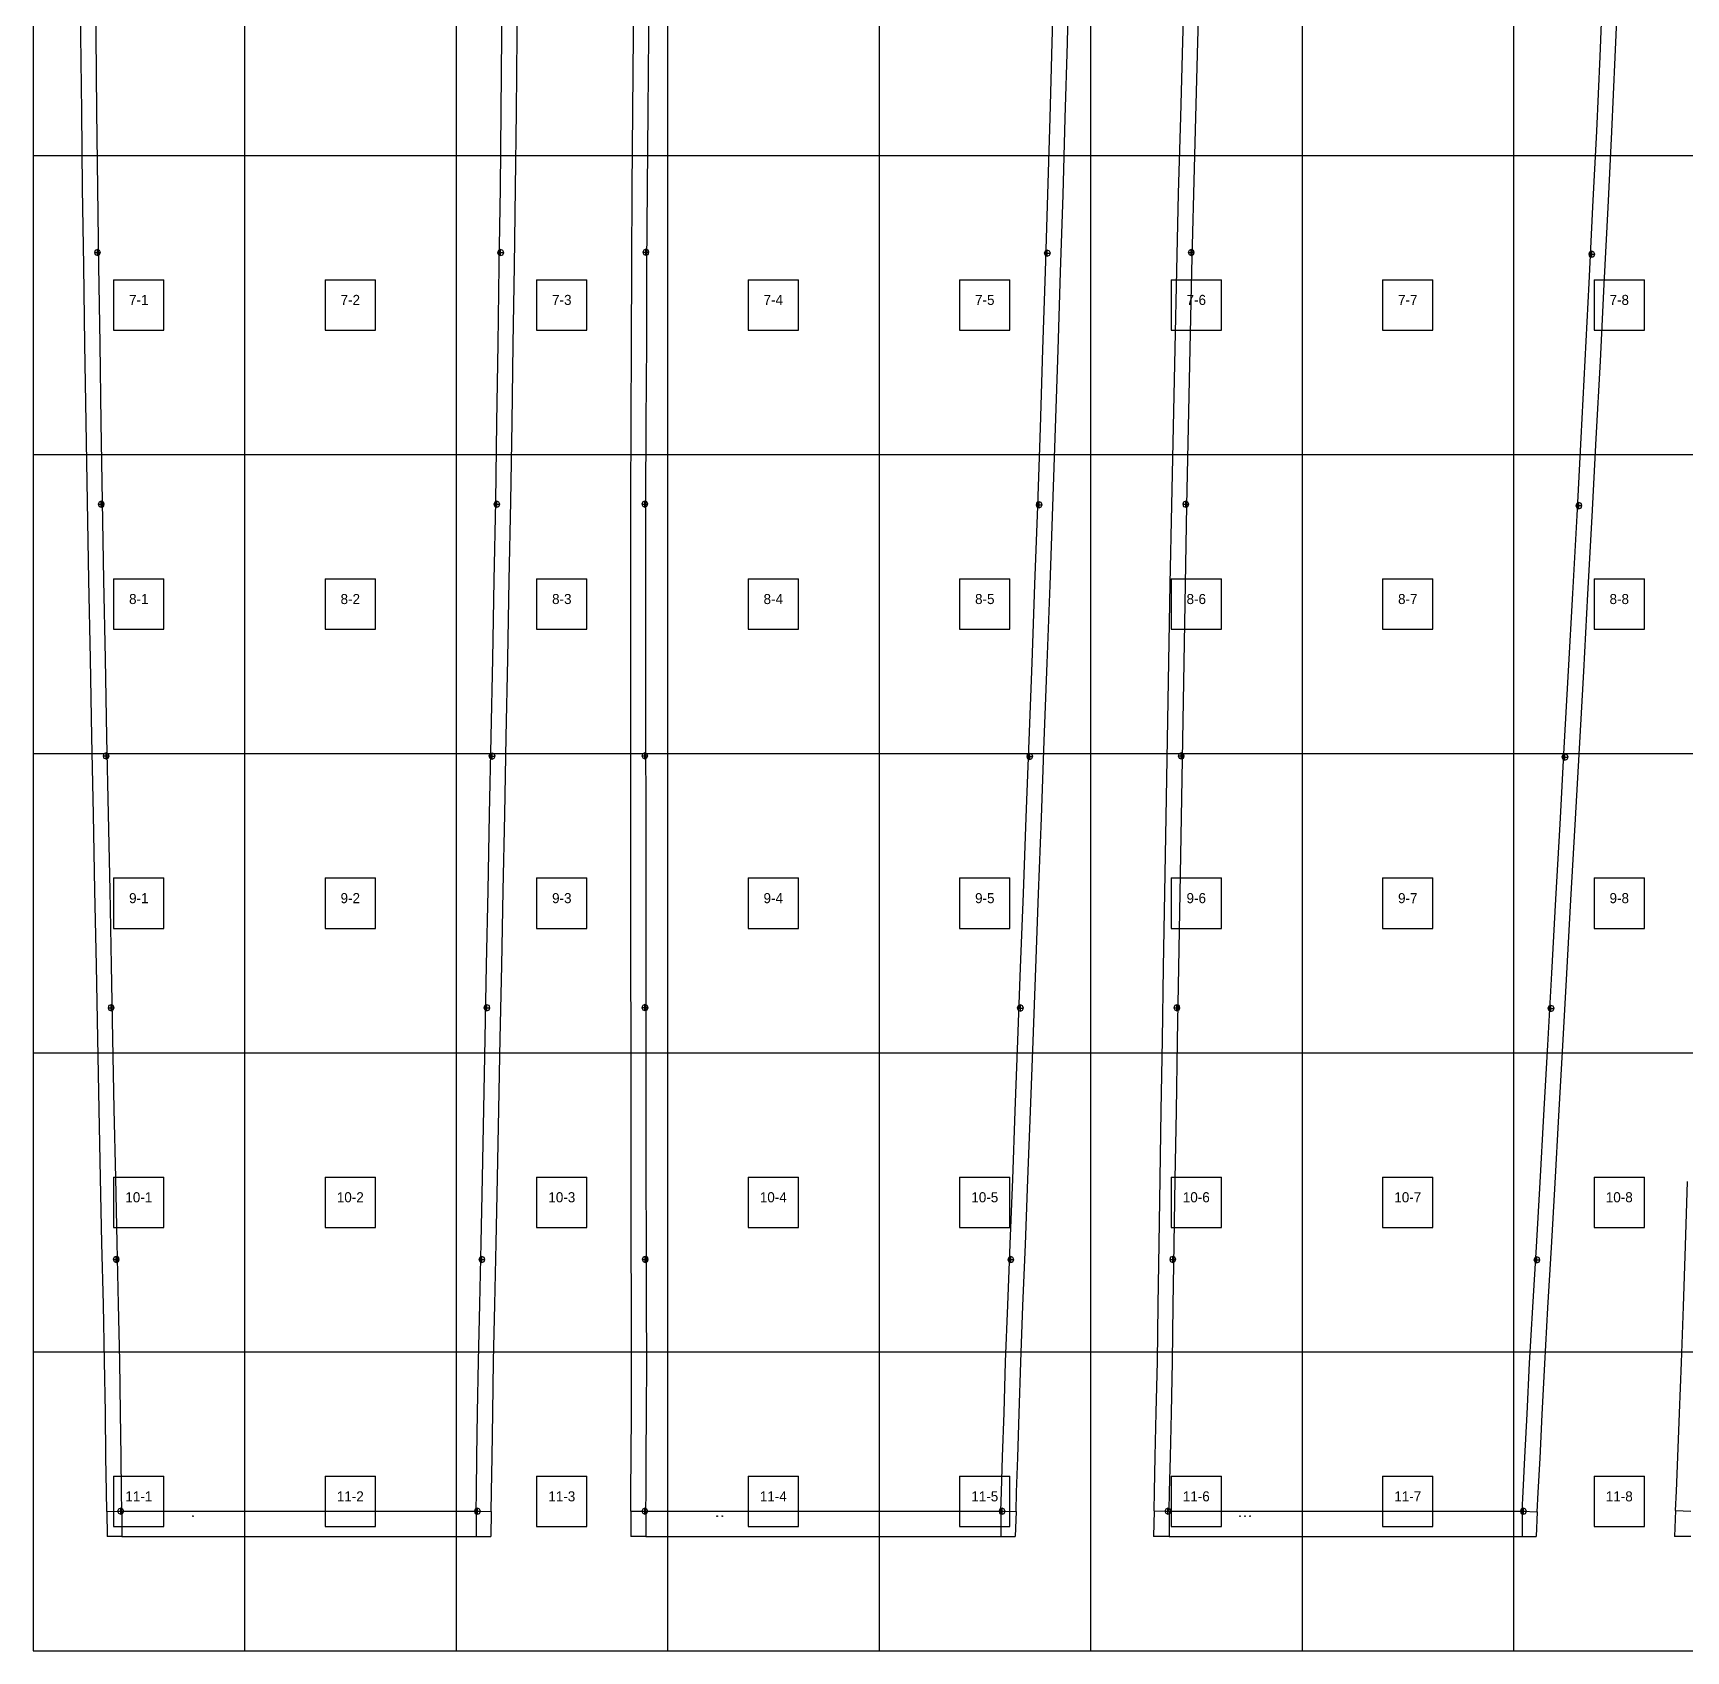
# Model space of a CAD drawing. Header units: metres. Extents: x 0 to 3990, y -3267 to 0.
# Drawn here: x 0 to 1641, y -3267 to -1661 of the extents above; entities that cross this region are included whole.
import ezdxf
from ezdxf.enums import TextEntityAlignment as Align

# ---------------------------------------------------------------- set-up
doc = ezdxf.new("R2010")
doc.units = ezdxf.units.M
for name, color, linetype in [('default', 7, 'Continuous'), ('mcircles', 7, 'Continuous'), ('TEXTLAYER', 7, 'Continuous')]:
    doc.layers.add(name, color=color, linetype=linetype)

msp = doc.modelspace()

# ---------------------------------------------------------------- linework, layer by layer
at = {"color": 9}
for p, q in [((0, -1485), (0, -1782)), ((210, -1485), (210, -1782)), ((210, -1485), (210, -1782)), ((420, -1485), (420, -1782)), ((420, -1485), (420, -1782)), ((630, -1485), (630, -1782)), ((630, -1485), (630, -1782)), ((840, -1485), (840, -1782)), ((840, -1485), (840, -1782)), ((1050, -1485), (1050, -1782)), ((1050, -1485), (1050, -1782)), ((1260, -1485), (1260, -1782)), ((1260, -1485), (1260, -1782)), ((1470, -1485), (1470, -1782)), ((1470, -1485), (1470, -1782)), ((0, -1782), (210, -1782)), ((0, -1782), (210, -1782)), ((0, -1782), (0, -2079)), ((210, -1782), (420, -1782)), ((210, -1782), (210, -2079)), ((210, -1782), (420, -1782)), ((210, -1782), (210, -2079)), ((420, -1782), (630, -1782)), ((420, -1782), (420, -2079)), ((420, -1782), (630, -1782)), ((420, -1782), (420, -2079)), ((630, -1782), (840, -1782)), ((630, -1782), (630, -2079)), ((630, -1782), (840, -1782)), ((630, -1782), (630, -2079)), ((840, -1782), (1050, -1782)), ((840, -1782), (840, -2079)), ((840, -1782), (1050, -1782)), ((840, -1782), (840, -2079)), ((1050, -1782), (1260, -1782)), ((1050, -1782), (1050, -2079)), ((1050, -1782), (1260, -1782)), ((1050, -1782), (1050, -2079)), ((1260, -1782), (1470, -1782)), ((1260, -1782), (1260, -2079)), ((1260, -1782), (1470, -1782)), ((1260, -1782), (1260, -2079)), ((1470, -1782), (1680, -1782)), ((1470, -1782), (1470, -2079)), ((1470, -1782), (1680, -1782)), ((1470, -1782), (1470, -2079)), ((80, -1905.5), (130, -1905.5)), ((80, -1905.5), (80, -1955.5)), ((130, -1955.5), (130, -1905.5)), ((290, -1905.5), (340, -1905.5)), ((290, -1905.5), (290, -1955.5)), ((340, -1955.5), (340, -1905.5)), ((500, -1905.5), (550, -1905.5)), ((500, -1905.5), (500, -1955.5)), ((550, -1955.5), (550, -1905.5)), ((710, -1905.5), (760, -1905.5)), ((710, -1905.5), (710, -1955.5)), ((760, -1955.5), (760, -1905.5)), ((920, -1905.5), (970, -1905.5)), ((920, -1905.5), (920, -1955.5)), ((970, -1955.5), (970, -1905.5)), ((1130, -1905.5), (1180, -1905.5)), ((1130, -1905.5), (1130, -1955.5)), ((1180, -1955.5), (1180, -1905.5)), ((1340, -1905.5), (1390, -1905.5)), ((1340, -1905.5), (1340, -1955.5)), ((1390, -1955.5), (1390, -1905.5)), ((1550, -1905.5), (1600, -1905.5)), ((1550, -1905.5), (1550, -1955.5)), ((1600, -1955.5), (1600, -1905.5)), ((80, -1955.5), (130, -1955.5)), ((290, -1955.5), (340, -1955.5)), ((500, -1955.5), (550, -1955.5)), ((710, -1955.5), (760, -1955.5)), ((920, -1955.5), (970, -1955.5)), ((1130, -1955.5), (1180, -1955.5)), ((1340, -1955.5), (1390, -1955.5)), ((1550, -1955.5), (1600, -1955.5)), ((0, -2079), (210, -2079)), ((0, -2079), (210, -2079)), ((0, -2079), (0, -2376)), ((210, -2079), (420, -2079)), ((210, -2079), (210, -2376)), ((210, -2079), (420, -2079)), ((210, -2079), (210, -2376)), ((420, -2079), (630, -2079)), ((420, -2079), (420, -2376)), ((420, -2079), (630, -2079)), ((420, -2079), (420, -2376)), ((630, -2079), (840, -2079)), ((630, -2079), (630, -2376)), ((630, -2079), (840, -2079)), ((630, -2079), (630, -2376)), ((840, -2079), (1050, -2079)), ((840, -2079), (840, -2376)), ((840, -2079), (1050, -2079)), ((840, -2079), (840, -2376)), ((1050, -2079), (1260, -2079)), ((1050, -2079), (1050, -2376)), ((1050, -2079), (1260, -2079)), ((1050, -2079), (1050, -2376)), ((1260, -2079), (1470, -2079)), ((1260, -2079), (1260, -2376)), ((1260, -2079), (1470, -2079)), ((1260, -2079), (1260, -2376)), ((1470, -2079), (1680, -2079)), ((1470, -2079), (1470, -2376)), ((1470, -2079), (1680, -2079)), ((1470, -2079), (1470, -2376)), ((80, -2202.5), (130, -2202.5)), ((80, -2202.5), (80, -2252.5)), ((130, -2252.5), (130, -2202.5)), ((290, -2202.5), (340, -2202.5)), ((290, -2202.5), (290, -2252.5)), ((340, -2252.5), (340, -2202.5)), ((500, -2202.5), (550, -2202.5)), ((500, -2202.5), (500, -2252.5)), ((550, -2252.5), (550, -2202.5)), ((710, -2202.5), (760, -2202.5)), ((710, -2202.5), (710, -2252.5)), ((760, -2252.5), (760, -2202.5)), ((920, -2202.5), (970, -2202.5)), ((920, -2202.5), (920, -2252.5)), ((970, -2252.5), (970, -2202.5)), ((1130, -2202.5), (1180, -2202.5)), ((1130, -2202.5), (1130, -2252.5)), ((1180, -2252.5), (1180, -2202.5)), ((1340, -2202.5), (1390, -2202.5)), ((1340, -2202.5), (1340, -2252.5)), ((1390, -2252.5), (1390, -2202.5)), ((1550, -2202.5), (1600, -2202.5)), ((1550, -2202.5), (1550, -2252.5)), ((1600, -2252.5), (1600, -2202.5)), ((80, -2252.5), (130, -2252.5)), ((290, -2252.5), (340, -2252.5)), ((500, -2252.5), (550, -2252.5)), ((710, -2252.5), (760, -2252.5)), ((920, -2252.5), (970, -2252.5)), ((1130, -2252.5), (1180, -2252.5)), ((1340, -2252.5), (1390, -2252.5)), ((1550, -2252.5), (1600, -2252.5)), ((0, -2376), (210, -2376)), ((0, -2376), (210, -2376)), ((0, -2376), (0, -2673)), ((210, -2376), (420, -2376)), ((210, -2376), (210, -2673)), ((210, -2376), (420, -2376)), ((210, -2376), (210, -2673)), ((420, -2376), (630, -2376)), ((420, -2376), (420, -2673)), ((420, -2376), (630, -2376)), ((420, -2376), (420, -2673)), ((630, -2376), (840, -2376)), ((630, -2376), (630, -2673)), ((630, -2376), (840, -2376)), ((630, -2376), (630, -2673)), ((840, -2376), (1050, -2376)), ((840, -2376), (840, -2673)), ((840, -2376), (1050, -2376)), ((840, -2376), (840, -2673)), ((1050, -2376), (1260, -2376)), ((1050, -2376), (1050, -2673)), ((1050, -2376), (1260, -2376)), ((1050, -2376), (1050, -2673)), ((1260, -2376), (1470, -2376)), ((1260, -2376), (1260, -2673)), ((1260, -2376), (1470, -2376)), ((1260, -2376), (1260, -2673)), ((1470, -2376), (1680, -2376)), ((1470, -2376), (1470, -2673)), ((1470, -2376), (1680, -2376)), ((1470, -2376), (1470, -2673)), ((80, -2499.5), (130, -2499.5)), ((80, -2499.5), (80, -2549.5)), ((130, -2549.5), (130, -2499.5)), ((290, -2499.5), (340, -2499.5)), ((290, -2499.5), (290, -2549.5)), ((340, -2549.5), (340, -2499.5)), ((500, -2499.5), (550, -2499.5)), ((500, -2499.5), (500, -2549.5)), ((550, -2549.5), (550, -2499.5)), ((710, -2499.5), (760, -2499.5)), ((710, -2499.5), (710, -2549.5)), ((760, -2549.5), (760, -2499.5)), ((920, -2499.5), (970, -2499.5)), ((920, -2499.5), (920, -2549.5)), ((970, -2549.5), (970, -2499.5)), ((1130, -2499.5), (1180, -2499.5)), ((1130, -2499.5), (1130, -2549.5)), ((1180, -2549.5), (1180, -2499.5)), ((1340, -2499.5), (1390, -2499.5)), ((1340, -2499.5), (1340, -2549.5)), ((1390, -2549.5), (1390, -2499.5)), ((1550, -2499.5), (1600, -2499.5)), ((1550, -2499.5), (1550, -2549.5)), ((1600, -2549.5), (1600, -2499.5)), ((80, -2549.5), (130, -2549.5)), ((290, -2549.5), (340, -2549.5)), ((500, -2549.5), (550, -2549.5)), ((710, -2549.5), (760, -2549.5)), ((920, -2549.5), (970, -2549.5)), ((1130, -2549.5), (1180, -2549.5)), ((1340, -2549.5), (1390, -2549.5)), ((1550, -2549.5), (1600, -2549.5)), ((0, -2673), (210, -2673)), ((0, -2673), (210, -2673)), ((0, -2673), (0, -2970)), ((210, -2673), (420, -2673)), ((210, -2673), (210, -2970)), ((210, -2673), (420, -2673)), ((210, -2673), (210, -2970)), ((420, -2673), (630, -2673)), ((420, -2673), (420, -2970)), ((420, -2673), (630, -2673)), ((420, -2673), (420, -2970)), ((630, -2673), (840, -2673)), ((630, -2673), (630, -2970)), ((630, -2673), (840, -2673)), ((630, -2673), (630, -2970)), ((840, -2673), (1050, -2673)), ((840, -2673), (840, -2970)), ((840, -2673), (1050, -2673)), ((840, -2673), (840, -2970)), ((1050, -2673), (1260, -2673)), ((1050, -2673), (1050, -2970)), ((1050, -2673), (1260, -2673)), ((1050, -2673), (1050, -2970)), ((1260, -2673), (1470, -2673)), ((1260, -2673), (1260, -2970)), ((1260, -2673), (1470, -2673)), ((1260, -2673), (1260, -2970)), ((1470, -2673), (1680, -2673)), ((1470, -2673), (1470, -2970)), ((1470, -2673), (1680, -2673)), ((1470, -2673), (1470, -2970)), ((80, -2796.5), (130, -2796.5)), ((80, -2796.5), (80, -2846.5)), ((130, -2846.5), (130, -2796.5)), ((290, -2796.5), (340, -2796.5)), ((290, -2796.5), (290, -2846.5)), ((340, -2846.5), (340, -2796.5)), ((500, -2796.5), (550, -2796.5)), ((500, -2796.5), (500, -2846.5)), ((550, -2846.5), (550, -2796.5)), ((710, -2796.5), (760, -2796.5)), ((710, -2796.5), (710, -2846.5)), ((760, -2846.5), (760, -2796.5)), ((920, -2796.5), (970, -2796.5)), ((920, -2796.5), (920, -2846.5)), ((970, -2846.5), (970, -2796.5)), ((1130, -2796.5), (1180, -2796.5)), ((1130, -2796.5), (1130, -2846.5)), ((1180, -2846.5), (1180, -2796.5)), ((1340, -2796.5), (1390, -2796.5)), ((1340, -2796.5), (1340, -2846.5)), ((1390, -2846.5), (1390, -2796.5)), ((1550, -2796.5), (1600, -2796.5)), ((1550, -2796.5), (1550, -2846.5)), ((1600, -2846.5), (1600, -2796.5)), ((80, -2846.5), (130, -2846.5)), ((290, -2846.5), (340, -2846.5)), ((500, -2846.5), (550, -2846.5)), ((710, -2846.5), (760, -2846.5)), ((920, -2846.5), (970, -2846.5)), ((1130, -2846.5), (1180, -2846.5)), ((1340, -2846.5), (1390, -2846.5)), ((1550, -2846.5), (1600, -2846.5)), ((0, -2970), (210, -2970)), ((0, -2970), (210, -2970)), ((0, -2970), (0, -3267)), ((210, -2970), (420, -2970)), ((210, -2970), (210, -3267)), ((210, -2970), (420, -2970)), ((210, -2970), (210, -3267)), ((420, -2970), (630, -2970)), ((420, -2970), (420, -3267)), ((420, -2970), (630, -2970)), ((420, -2970), (420, -3267)), ((630, -2970), (840, -2970)), ((630, -2970), (630, -3267)), ((630, -2970), (840, -2970)), ((630, -2970), (630, -3267)), ((840, -2970), (1050, -2970)), ((840, -2970), (840, -3267)), ((840, -2970), (1050, -2970)), ((840, -2970), (840, -3267)), ((1050, -2970), (1260, -2970)), ((1050, -2970), (1050, -3267)), ((1050, -2970), (1260, -2970)), ((1050, -2970), (1050, -3267)), ((1260, -2970), (1470, -2970)), ((1260, -2970), (1260, -3267)), ((1260, -2970), (1470, -2970)), ((1260, -2970), (1260, -3267)), ((1470, -2970), (1680, -2970)), ((1470, -2970), (1470, -3267)), ((1470, -2970), (1680, -2970)), ((1470, -2970), (1470, -3267)), ((80, -3093.5), (130, -3093.5)), ((80, -3093.5), (80, -3143.5)), ((130, -3143.5), (130, -3093.5)), ((290, -3093.5), (340, -3093.5)), ((290, -3093.5), (290, -3143.5)), ((340, -3143.5), (340, -3093.5)), ((500, -3093.5), (550, -3093.5)), ((500, -3093.5), (500, -3143.5)), ((550, -3143.5), (550, -3093.5)), ((710, -3093.5), (760, -3093.5)), ((710, -3093.5), (710, -3143.5)), ((760, -3143.5), (760, -3093.5)), ((920, -3093.5), (970, -3093.5)), ((920, -3093.5), (920, -3143.5)), ((970, -3143.5), (970, -3093.5)), ((1130, -3093.5), (1180, -3093.5)), ((1130, -3093.5), (1130, -3143.5)), ((1180, -3143.5), (1180, -3093.5)), ((1340, -3093.5), (1390, -3093.5)), ((1340, -3093.5), (1340, -3143.5)), ((1390, -3143.5), (1390, -3093.5)), ((1550, -3093.5), (1600, -3093.5)), ((1550, -3093.5), (1550, -3143.5)), ((1600, -3143.5), (1600, -3093.5)), ((80, -3143.5), (130, -3143.5)), ((290, -3143.5), (340, -3143.5)), ((500, -3143.5), (550, -3143.5)), ((710, -3143.5), (760, -3143.5)), ((920, -3143.5), (970, -3143.5)), ((1130, -3143.5), (1180, -3143.5)), ((1340, -3143.5), (1390, -3143.5)), ((1550, -3143.5), (1600, -3143.5)), ((0, -3267), (210, -3267)), ((210, -3267), (420, -3267)), ((420, -3267), (630, -3267)), ((630, -3267), (840, -3267)), ((840, -3267), (1050, -3267)), ((1050, -3267), (1260, -3267)), ((1260, -3267), (1470, -3267)), ((1470, -3267), (1680, -3267))]:
    msp.add_line(p, q, dxfattribs=at)
at = {"layer": 'default', "color": 7, "linetype": 'Continuous'}
for p, q in [((47.6, -1663.1), (47.1, -1589)), ((62.6, -1663), (62.1, -1588.9)), ((465.6, -1663), (466.1, -1588.9)), ((480.6, -1663.1), (481.1, -1589)), ((596.3, -1662.6), (597.3, -1588.5)), ((611.3, -1662.7), (612.3, -1588.6)), ((1012, -1669.9), (1013.8, -1596.2)), ((1027, -1670.3), (1028.8, -1596.5)), ((1141.6, -1668.8), (1143.8, -1595.1)), ((1156.5, -1669.3), (1158.8, -1595.5)), ((1556, -1683.7), (1559.1, -1610.6)), ((1571, -1684.3), (1574.1, -1611.2)), ((48.3, -1738.3), (47.6, -1663.1)), ((63.3, -1738.2), (62.6, -1663)), ((464.9, -1738.2), (465.6, -1663)), ((479.9, -1738.3), (480.6, -1663.1)), ((595.6, -1737.8), (596.3, -1662.6)), ((610.6, -1738), (611.3, -1662.7)), ((1010, -1744.8), (1012, -1669.9)), ((1024.9, -1745.2), (1027, -1670.3)), ((1139.5, -1743.8), (1141.6, -1668.8)), ((1154.5, -1744.2), (1156.5, -1669.3)), ((1552.6, -1757.9), (1556, -1683.7)), ((1567.5, -1758.5), (1571, -1684.3)), ((49.2, -1814.6), (48.3, -1738.3)), ((64.2, -1814.5), (63.3, -1738.2)), ((464, -1814.5), (464.9, -1738.2)), ((479, -1814.6), (479.9, -1738.3)), ((595, -1814.1), (595.6, -1737.8)), ((610, -1814.2), (610.6, -1738)), ((1007.7, -1820.7), (1010, -1744.8)), ((1022.7, -1821.1), (1024.9, -1745.2)), ((1137.5, -1819.7), (1139.5, -1743.8)), ((1152.5, -1820.1), (1154.5, -1744.2)), ((1548.9, -1833.1), (1552.6, -1757.9)), ((1563.9, -1833.7), (1567.5, -1758.5)), ((50.3, -1891.6), (49.2, -1814.6)), ((65.3, -1891.5), (64.2, -1814.5)), ((462.9, -1891.5), (464, -1814.5)), ((477.9, -1891.6), (479, -1814.6)), ((594.6, -1891.1), (595, -1814.1)), ((609.6, -1891.3), (610, -1814.2)), ((1005.3, -1897.4), (1007.7, -1820.7)), ((1020.3, -1897.8), (1022.7, -1821.1)), ((1135.7, -1896.3), (1137.5, -1819.7)), ((1150.7, -1896.8), (1152.5, -1820.1)), ((1545.1, -1909), (1548.9, -1833.1)), ((1560.1, -1909.7), (1563.9, -1833.7)), ((61.8, -1876.3), (60.9, -1878.4)), ((60.9, -1878.4), (61.8, -1880.5)), ((60.9, -1878.4), (66.9, -1878.4)), ((63.9, -1875.4), (61.8, -1876.3)), ((61.8, -1880.5), (63.9, -1881.4)), ((66, -1876.3), (63.9, -1875.4)), ((63.9, -1881.4), (63.9, -1875.4)), ((63.9, -1881.4), (66, -1880.5)), ((66.9, -1878.4), (66, -1876.3)), ((66, -1880.5), (66.9, -1878.4)), ((462.2, -1876.3), (461.3, -1878.5)), ((461.3, -1878.5), (462.2, -1880.6)), ((461.3, -1878.5), (467.3, -1878.5)), ((464.3, -1875.5), (462.2, -1876.3)), ((462.2, -1880.6), (464.3, -1881.5)), ((466.4, -1876.3), (464.3, -1875.5)), ((464.3, -1881.5), (464.3, -1875.5)), ((464.3, -1881.5), (466.4, -1880.6)), ((467.3, -1878.5), (466.4, -1876.3)), ((466.4, -1880.6), (467.3, -1878.5)), ((606.3, -1876.1), (605.5, -1878.2)), ((605.5, -1878.2), (606.3, -1880.3)), ((605.5, -1878.2), (611.5, -1878.2)), ((608.5, -1875.2), (606.3, -1876.1)), ((606.3, -1880.3), (608.5, -1881.2)), ((610.6, -1876.1), (608.5, -1875.2)), ((608.5, -1881.2), (608.5, -1875.2)), ((608.5, -1881.2), (610.6, -1880.3)), ((611.5, -1878.2), (610.6, -1876.1)), ((610.6, -1880.3), (611.5, -1878.2)), ((1004.9, -1877), (1004.1, -1879.1)), ((1004.1, -1879.1), (1004.9, -1881.2)), ((1004.1, -1879.1), (1010.1, -1879.1)), ((1007.1, -1876.1), (1004.9, -1877)), ((1004.9, -1881.2), (1007.1, -1882.1)), ((1009.2, -1877), (1007.1, -1876.1)), ((1007.1, -1882.1), (1007.1, -1876.1)), ((1007.1, -1882.1), (1009.2, -1881.2)), ((1010.1, -1879.1), (1009.2, -1877)), ((1009.2, -1881.2), (1010.1, -1879.1)), ((1147.8, -1876.3), (1147, -1878.4)), ((1147, -1878.4), (1147.8, -1880.5)), ((1147, -1878.4), (1153, -1878.4)), ((1150, -1875.4), (1147.8, -1876.3)), ((1147.8, -1880.5), (1150, -1881.4)), ((1152.1, -1876.3), (1150, -1875.4)), ((1150, -1881.4), (1150, -1875.4)), ((1150, -1881.4), (1152.1, -1880.5)), ((1153, -1878.4), (1152.1, -1876.3)), ((1152.1, -1880.5), (1153, -1878.4)), ((1545.6, -1878), (1544.8, -1880.1)), ((1544.8, -1880.1), (1545.6, -1882.3)), ((1544.8, -1880.1), (1550.8, -1880.1)), ((1547.8, -1877.1), (1545.6, -1878)), ((1545.6, -1882.3), (1547.8, -1883.1)), ((1549.9, -1878), (1547.8, -1877.1)), ((1547.8, -1883.1), (1547.8, -1877.1)), ((1547.8, -1883.1), (1549.9, -1882.3)), ((1550.8, -1880.1), (1549.9, -1878)), ((1549.9, -1882.3), (1550.8, -1880.1)), ((51.5, -1969.3), (50.3, -1891.6)), ((66.5, -1969.1), (65.3, -1891.5)), ((461.8, -1969.1), (462.9, -1891.5)), ((476.8, -1969.3), (477.9, -1891.6)), ((594.3, -1968.8), (594.6, -1891.1)), ((609.3, -1968.9), (609.6, -1891.3)), ((1002.8, -1974.7), (1005.3, -1897.4)), ((1017.7, -1975), (1020.3, -1897.8)), ((1134, -1973.7), (1135.7, -1896.3)), ((1149, -1974.1), (1150.7, -1896.8)), ((1541.2, -1985.6), (1545.1, -1909)), ((1556.2, -1986.2), (1560.1, -1909.7)), ((52.7, -2047.3), (51.5, -1969.3)), ((67.7, -2047.2), (66.5, -1969.1)), ((460.6, -2047.2), (461.8, -1969.1)), ((475.6, -2047.3), (476.8, -1969.3)), ((593.9, -2046.9), (594.3, -1968.8)), ((608.9, -2047), (609.3, -1968.9)), ((1000.2, -2052.4), (1002.8, -1974.7)), ((1015.2, -2052.8), (1017.7, -1975)), ((1132.3, -2051.4), (1134, -1973.7)), ((1147.3, -2051.8), (1149, -1974.1)), ((1537.2, -2062.6), (1541.2, -1985.6)), ((1552.2, -2063.2), (1556.2, -1986.2)), ((53.9, -2125.6), (52.7, -2047.3)), ((68.9, -2125.5), (67.7, -2047.2)), ((459.4, -2125.5), (460.6, -2047.2)), ((474.4, -2125.6), (475.6, -2047.3)), ((593.6, -2125.1), (593.9, -2046.9)), ((608.6, -2125.3), (608.9, -2047)), ((1130.6, -2129.3), (1132.3, -2051.4)), ((997.6, -2130.3), (1000.2, -2052.4)), ((1012.6, -2130.7), (1015.2, -2052.8)), ((1145.6, -2129.8), (1147.3, -2051.8)), ((1533.2, -2139.7), (1537.2, -2062.6)), ((1548.2, -2140.4), (1552.2, -2063.2)), ((55.4, -2203.9), (53.9, -2125.6)), ((65.6, -2126.3), (64.7, -2128.4)), ((64.7, -2128.4), (65.6, -2130.5)), ((64.7, -2128.4), (70.7, -2128.4)), ((67.7, -2125.4), (65.6, -2126.3)), ((65.6, -2130.5), (67.7, -2131.4)), ((69.8, -2126.3), (67.7, -2125.4)), ((67.7, -2131.4), (67.7, -2125.4)), ((67.7, -2131.4), (69.8, -2130.5)), ((70.4, -2203.8), (68.9, -2125.5)), ((70.7, -2128.4), (69.8, -2126.3)), ((69.8, -2130.5), (70.7, -2128.4)), ((458.4, -2126.3), (457.5, -2128.4)), ((457.5, -2128.4), (458.4, -2130.6)), ((457.5, -2128.4), (463.5, -2128.4)), ((457.9, -2203.8), (459.4, -2125.5)), ((460.5, -2125.4), (458.4, -2126.3)), ((458.4, -2130.6), (460.5, -2131.4)), ((462.6, -2126.3), (460.5, -2125.4)), ((460.5, -2131.4), (460.5, -2125.4)), ((460.5, -2131.4), (462.6, -2130.6)), ((463.5, -2128.4), (462.6, -2126.3)), ((462.6, -2130.6), (463.5, -2128.4)), ((472.9, -2203.9), (474.4, -2125.6)), ((593.6, -2203.4), (593.6, -2125.1)), ((605.3, -2126.1), (604.4, -2128.2)), ((604.4, -2128.2), (605.3, -2130.3)), ((604.4, -2128.2), (610.4, -2128.2)), ((607.4, -2125.2), (605.3, -2126.1)), ((605.3, -2130.3), (607.4, -2131.2)), ((609.5, -2126.1), (607.4, -2125.2)), ((607.4, -2131.2), (607.4, -2125.2)), ((607.4, -2131.2), (609.5, -2130.3)), ((608.6, -2203.6), (608.6, -2125.3)), ((610.4, -2128.2), (609.5, -2126.1)), ((609.5, -2130.3), (610.4, -2128.2)), ((994.8, -2208.2), (997.6, -2130.3)), ((996.7, -2126.8), (995.9, -2128.9)), ((995.9, -2128.9), (996.7, -2131.1)), ((995.9, -2128.9), (1001.9, -2128.9)), ((998.9, -2125.9), (996.7, -2126.8)), ((996.7, -2131.1), (998.9, -2131.9)), ((1001, -2126.8), (998.9, -2125.9)), ((998.9, -2131.9), (998.9, -2125.9)), ((998.9, -2131.9), (1001, -2131.1)), ((1001.9, -2128.9), (1001, -2126.8)), ((1001, -2131.1), (1001.9, -2128.9)), ((1009.8, -2208.6), (1012.6, -2130.7)), ((1129.2, -2207.3), (1130.6, -2129.3)), ((1142.3, -2126.2), (1141.5, -2128.4)), ((1141.5, -2128.4), (1142.3, -2130.5)), ((1141.5, -2128.4), (1147.5, -2128.4)), ((1144.5, -2125.4), (1142.3, -2126.2)), ((1142.3, -2130.5), (1144.5, -2131.4)), ((1144.2, -2207.7), (1145.6, -2129.8)), ((1146.6, -2126.2), (1144.5, -2125.4)), ((1144.5, -2131.4), (1144.5, -2125.4)), ((1144.5, -2131.4), (1146.6, -2130.5)), ((1147.5, -2128.4), (1146.6, -2126.2)), ((1146.6, -2130.5), (1147.5, -2128.4)), ((1532.8, -2127.7), (1531.9, -2129.8)), ((1531.9, -2129.8), (1532.8, -2131.9)), ((1531.9, -2129.8), (1537.9, -2129.8)), ((1534.9, -2126.8), (1532.8, -2127.7)), ((1532.8, -2131.9), (1534.9, -2132.8)), ((1537.1, -2127.7), (1534.9, -2126.8)), ((1534.9, -2132.8), (1534.9, -2126.8)), ((1534.9, -2132.8), (1537.1, -2131.9)), ((1537.9, -2129.8), (1537.1, -2127.7)), ((1537.1, -2131.9), (1537.9, -2129.8)), ((1529, -2216.9), (1533.2, -2139.7)), ((1543.9, -2217.6), (1548.2, -2140.4)), ((56.9, -2281.9), (55.4, -2203.9)), ((71.9, -2281.8), (70.4, -2203.8)), ((456.4, -2281.8), (457.9, -2203.8)), ((471.4, -2281.9), (472.9, -2203.9)), ((593.6, -2281.5), (593.6, -2203.4)), ((608.6, -2281.6), (608.6, -2203.6)), ((991.9, -2285.8), (994.8, -2208.2)), ((1006.9, -2286.2), (1009.8, -2208.6)), ((1127.9, -2285), (1129.2, -2207.3)), ((1142.9, -2285.4), (1144.2, -2207.7)), ((1524.7, -2293.8), (1529, -2216.9)), ((1539.7, -2294.5), (1543.9, -2217.6)), ((58.4, -2359.5), (56.9, -2281.9)), ((73.4, -2359.3), (71.9, -2281.8)), ((454.9, -2359.3), (456.4, -2281.8)), ((469.9, -2359.5), (471.4, -2281.9)), ((593.6, -2359), (593.6, -2281.5)), ((608.6, -2359.2), (608.6, -2281.6)), ((989, -2363), (991.9, -2285.8)), ((1004, -2363.4), (1006.9, -2286.2)), ((1126.5, -2362.2), (1127.9, -2285)), ((1141.5, -2362.6), (1142.9, -2285.4)), ((1520.4, -2370.3), (1524.7, -2293.8)), ((1535.4, -2370.9), (1539.7, -2294.5)), ((59.9, -2436.3), (58.4, -2359.5)), ((74.9, -2436.1), (73.4, -2359.3)), ((453.3, -2436.1), (454.9, -2359.3)), ((468.3, -2436.3), (469.9, -2359.5)), ((593.7, -2435.8), (593.6, -2359)), ((608.7, -2436), (608.6, -2359.2)), ((986.2, -2439.4), (989, -2363)), ((1125.2, -2438.7), (1126.5, -2362.2)), ((1140.2, -2439.1), (1141.5, -2362.6)), ((70.4, -2376.2), (69.6, -2378.3)), ((69.6, -2378.3), (70.4, -2380.5)), ((69.6, -2378.3), (75.6, -2378.3)), ((72.6, -2375.3), (70.4, -2376.2)), ((74.7, -2376.2), (72.6, -2375.3)), ((72.6, -2381.3), (72.6, -2375.3)), ((75.6, -2378.3), (74.7, -2376.2)), ((74.7, -2380.5), (75.6, -2378.3)), ((453.6, -2376.3), (452.7, -2378.4)), ((452.7, -2378.4), (453.6, -2380.5)), ((452.7, -2378.4), (458.7, -2378.4)), ((455.7, -2375.4), (453.6, -2376.3)), ((457.8, -2376.3), (455.7, -2375.4)), ((455.7, -2381.4), (455.7, -2375.4)), ((458.7, -2378.4), (457.8, -2376.3)), ((457.8, -2380.5), (458.7, -2378.4)), ((605.3, -2376.1), (604.4, -2378.2)), ((604.4, -2378.2), (605.3, -2380.3)), ((604.4, -2378.2), (610.4, -2378.2)), ((607.4, -2375.2), (605.3, -2376.1)), ((609.6, -2376.1), (607.4, -2375.2)), ((607.4, -2381.2), (607.4, -2375.2)), ((610.4, -2378.2), (609.6, -2376.1)), ((609.6, -2380.3), (610.4, -2378.2)), ((987.5, -2376.7), (986.6, -2378.8)), ((986.6, -2378.8), (987.5, -2380.9)), ((986.6, -2378.8), (992.6, -2378.8)), ((989.6, -2375.8), (987.5, -2376.7)), ((991.8, -2376.7), (989.6, -2375.8)), ((989.6, -2381.8), (989.6, -2375.8)), ((992.6, -2378.8), (991.8, -2376.7)), ((991.8, -2380.9), (992.6, -2378.8)), ((1001.2, -2439.8), (1004, -2363.4)), ((1137.9, -2376.2), (1137, -2378.3)), ((1137, -2378.3), (1137.9, -2380.4)), ((1137, -2378.3), (1143, -2378.3)), ((1140, -2375.3), (1137.9, -2376.2)), ((1142.2, -2376.2), (1140, -2375.3)), ((1140, -2381.3), (1140, -2375.3)), ((1143, -2378.3), (1142.2, -2376.2)), ((1142.2, -2380.4), (1143, -2378.3)), ((1516.2, -2446), (1520.4, -2370.3)), ((1519, -2377.3), (1518.1, -2379.4)), ((1518.1, -2379.4), (1519, -2381.6)), ((1518.1, -2379.4), (1524.1, -2379.4)), ((1521.1, -2376.4), (1519, -2377.3)), ((1523.2, -2377.3), (1521.1, -2376.4)), ((1521.1, -2382.4), (1521.1, -2376.4)), ((1524.1, -2379.4), (1523.2, -2377.3)), ((1523.2, -2381.6), (1524.1, -2379.4)), ((1531.2, -2446.6), (1535.4, -2370.9)), ((70.4, -2380.5), (72.6, -2381.3)), ((72.6, -2381.3), (74.7, -2380.5)), ((453.6, -2380.5), (455.7, -2381.4)), ((455.7, -2381.4), (457.8, -2380.5)), ((605.3, -2380.3), (607.4, -2381.2)), ((607.4, -2381.2), (609.6, -2380.3)), ((987.5, -2380.9), (989.6, -2381.8)), ((989.6, -2381.8), (991.8, -2380.9)), ((1137.9, -2380.4), (1140, -2381.3)), ((1140, -2381.3), (1142.2, -2380.4)), ((1519, -2381.6), (1521.1, -2382.4)), ((1521.1, -2382.4), (1523.2, -2381.6)), ((61.4, -2512), (59.9, -2436.3)), ((76.4, -2511.8), (74.9, -2436.1)), ((451.9, -2511.8), (453.3, -2436.1)), ((466.9, -2512), (468.3, -2436.3)), ((593.7, -2511.6), (593.7, -2435.8)), ((608.7, -2511.7), (608.7, -2436)), ((983.4, -2514.8), (986.2, -2439.4)), ((998.4, -2515.2), (1001.2, -2439.8)), ((1123.9, -2514.1), (1125.2, -2438.7)), ((1138.9, -2514.5), (1140.2, -2439.1)), ((1512, -2520.6), (1516.2, -2446)), ((1527, -2521.3), (1531.2, -2446.6)), ((62.9, -2586.3), (61.4, -2512)), ((77.9, -2586.2), (76.4, -2511.8)), ((450.4, -2586.2), (451.9, -2511.8)), ((465.4, -2586.3), (466.9, -2512)), ((593.7, -2585.9), (593.7, -2511.6)), ((608.7, -2586.1), (608.7, -2511.7)), ((980.6, -2588.8), (983.4, -2514.8)), ((995.6, -2589.2), (998.4, -2515.2)), ((1122.6, -2588.1), (1123.9, -2514.1)), ((1137.6, -2588.5), (1138.9, -2514.5)), ((1507.9, -2593.9), (1512, -2520.6)), ((1522.9, -2594.5), (1527, -2521.3)), ((64.3, -2658.9), (62.9, -2586.3)), ((79.3, -2658.8), (77.9, -2586.2)), ((448.9, -2658.8), (450.4, -2586.2)), ((463.9, -2658.9), (465.4, -2586.3)), ((593.8, -2658.5), (593.7, -2585.9)), ((608.8, -2658.7), (608.7, -2586.1)), ((977.9, -2661), (980.6, -2588.8)), ((992.9, -2661.4), (995.6, -2589.2)), ((1121.4, -2660.3), (1122.6, -2588.1)), ((1136.4, -2660.8), (1137.6, -2588.5)), ((1504, -2665.4), (1507.9, -2593.9)), ((1518.9, -2666.1), (1522.9, -2594.5)), ((77.5, -2625.3), (75.4, -2626.2)), ((79.6, -2626.2), (77.5, -2625.3)), ((77.5, -2631.3), (77.5, -2625.3)), ((450.7, -2625.3), (448.6, -2626.2)), ((452.9, -2626.2), (450.7, -2625.3)), ((450.7, -2631.3), (450.7, -2625.3)), ((607.6, -2625.2), (605.4, -2626.1)), ((609.7, -2626.1), (607.6, -2625.2)), ((607.6, -2631.2), (607.6, -2625.2)), ((980.3, -2625.6), (978.2, -2626.5)), ((982.5, -2626.5), (980.3, -2625.6)), ((980.3, -2631.6), (980.3, -2625.6)), ((1135.8, -2625.3), (1133.6, -2626.2)), ((1137.9, -2626.2), (1135.8, -2625.3)), ((1135.8, -2631.3), (1135.8, -2625.3)), ((75.4, -2626.2), (74.5, -2628.3)), ((74.5, -2628.3), (75.4, -2630.4)), ((74.5, -2628.3), (80.5, -2628.3)), ((75.4, -2630.4), (77.5, -2631.3)), ((77.5, -2631.3), (79.6, -2630.4)), ((80.5, -2628.3), (79.6, -2626.2)), ((79.6, -2630.4), (80.5, -2628.3)), ((448.6, -2626.2), (447.7, -2628.3)), ((447.7, -2628.3), (448.6, -2630.5)), ((447.7, -2628.3), (453.7, -2628.3)), ((448.6, -2630.5), (450.7, -2631.3)), ((450.7, -2631.3), (452.9, -2630.5)), ((453.7, -2628.3), (452.9, -2626.2)), ((452.9, -2630.5), (453.7, -2628.3)), ((605.4, -2626.1), (604.6, -2628.2)), ((604.6, -2628.2), (605.4, -2630.3)), ((604.6, -2628.2), (610.6, -2628.2)), ((605.4, -2630.3), (607.6, -2631.2)), ((607.6, -2631.2), (609.7, -2630.3)), ((610.6, -2628.2), (609.7, -2626.1)), ((609.7, -2630.3), (610.6, -2628.2)), ((978.2, -2626.5), (977.3, -2628.6)), ((977.3, -2628.6), (978.2, -2630.7)), ((977.3, -2628.6), (983.3, -2628.6)), ((978.2, -2630.7), (980.3, -2631.6)), ((980.3, -2631.6), (982.5, -2630.7)), ((983.3, -2628.6), (982.5, -2626.5)), ((982.5, -2630.7), (983.3, -2628.6)), ((1133.6, -2626.2), (1132.8, -2628.3)), ((1132.8, -2628.3), (1133.6, -2630.4)), ((1132.8, -2628.3), (1138.8, -2628.3)), ((1133.6, -2630.4), (1135.8, -2631.3)), ((1135.8, -2631.3), (1137.9, -2630.4)), ((1138.8, -2628.3), (1137.9, -2626.2)), ((1137.9, -2630.4), (1138.8, -2628.3)), ((1505.1, -2626.9), (1504.2, -2629)), ((1504.2, -2629), (1505.1, -2631.2)), ((1504.2, -2629), (1510.2, -2629)), ((1507.2, -2626), (1505.1, -2626.9)), ((1505.1, -2631.2), (1507.2, -2632)), ((1509.3, -2626.9), (1507.2, -2626)), ((1507.2, -2632), (1507.2, -2626)), ((1507.2, -2632), (1509.3, -2631.2)), ((1510.2, -2629), (1509.3, -2626.9)), ((1509.3, -2631.2), (1510.2, -2629)), ((593.8, -2729), (593.8, -2658.5)), ((608.8, -2729.1), (608.8, -2658.7)), ((65.7, -2729.3), (64.3, -2658.9)), ((80.7, -2729.2), (79.3, -2658.8)), ((447.5, -2729.2), (448.9, -2658.8)), ((462.5, -2729.3), (463.9, -2658.9)), ((975.3, -2731.1), (977.9, -2661)), ((990.3, -2731.5), (992.9, -2661.4)), ((1120.2, -2730.5), (1121.4, -2660.3)), ((1135.2, -2730.9), (1136.4, -2660.8)), ((1500.1, -2734.9), (1504, -2665.4)), ((1515, -2735.5), (1518.9, -2666.1)), ((67.1, -2797.2), (65.7, -2729.3)), ((82.1, -2797.1), (80.7, -2729.2)), ((446.1, -2797.1), (447.5, -2729.2)), ((461.1, -2797.2), (462.5, -2729.3)), ((593.9, -2796.9), (593.8, -2729)), ((608.9, -2797), (608.8, -2729.1)), ((972.8, -2798.6), (975.3, -2731.1)), ((987.8, -2799), (990.3, -2731.5)), ((1119.1, -2798.1), (1120.2, -2730.5)), ((1134.1, -2798.5), (1135.2, -2730.9)), ((1496.3, -2801.8), (1500.1, -2734.9)), ((1511.3, -2802.4), (1515, -2735.5)), ((68.4, -2862), (67.1, -2797.2)), ((83.4, -2861.8), (82.1, -2797.1)), ((444.8, -2861.8), (446.1, -2797.1)), ((459.8, -2862), (461.1, -2797.2)), ((594, -2861.6), (593.9, -2796.9)), ((609, -2861.8), (608.9, -2797)), ((970.3, -2863.1), (972.8, -2798.6)), ((985.3, -2863.5), (987.8, -2799)), ((1118.1, -2862.6), (1119.1, -2798.1)), ((1133.1, -2863), (1134.1, -2798.5)), ((1492.7, -2865.6), (1496.3, -2801.8)), ((1507.7, -2866.3), (1511.3, -2802.4)), ((1640.7, -2864.7), (1642.9, -2800.8)), ((69.8, -2922.9), (68.4, -2862)), ((84.8, -2922.8), (83.4, -2861.8)), ((443.5, -2922.8), (444.8, -2861.8)), ((458.5, -2922.9), (459.8, -2862)), ((594.2, -2922.6), (594, -2861.6)), ((609.2, -2922.8), (609, -2861.8)), ((967.9, -2923.8), (970.3, -2863.1)), ((982.9, -2924.2), (985.3, -2863.5)), ((1117.2, -2923.3), (1118.1, -2862.6)), ((1132.2, -2923.7), (1133.1, -2863)), ((1489.2, -2925.7), (1492.7, -2865.6)), ((1504.2, -2926.4), (1507.7, -2866.3)), ((1638.7, -2924.9), (1640.7, -2864.7)), ((80.5, -2876.1), (79.6, -2878.2)), ((79.6, -2878.2), (80.5, -2880.4)), ((79.6, -2878.2), (85.6, -2878.2)), ((82.6, -2875.2), (80.5, -2876.1)), ((80.5, -2880.4), (82.6, -2881.2)), ((84.7, -2876.1), (82.6, -2875.2)), ((82.6, -2881.2), (82.6, -2875.2)), ((82.6, -2881.2), (84.7, -2880.4)), ((85.6, -2878.2), (84.7, -2876.1)), ((84.7, -2880.4), (85.6, -2878.2)), ((443.5, -2876.2), (442.6, -2878.3)), ((442.6, -2878.3), (443.5, -2880.4)), ((442.6, -2878.3), (448.6, -2878.3)), ((445.6, -2875.3), (443.5, -2876.2)), ((443.5, -2880.4), (445.6, -2881.3)), ((447.8, -2876.2), (445.6, -2875.3)), ((445.6, -2881.3), (445.6, -2875.3)), ((445.6, -2881.3), (447.8, -2880.4)), ((448.6, -2878.3), (447.8, -2876.2)), ((447.8, -2880.4), (448.6, -2878.3)), ((605.7, -2876.1), (604.8, -2878.2)), ((604.8, -2878.2), (605.7, -2880.3)), ((604.8, -2878.2), (610.8, -2878.2)), ((607.8, -2875.2), (605.7, -2876.1)), ((605.7, -2880.3), (607.8, -2881.2)), ((610, -2876.1), (607.8, -2875.2)), ((607.8, -2881.2), (607.8, -2875.2)), ((607.8, -2881.2), (610, -2880.3)), ((610.8, -2878.2), (610, -2876.1)), ((610, -2880.3), (610.8, -2878.2)), ((968.8, -2876.3), (967.9, -2878.4)), ((967.9, -2878.4), (968.8, -2880.5)), ((967.9, -2878.4), (973.9, -2878.4)), ((970.9, -2875.4), (968.8, -2876.3)), ((968.8, -2880.5), (970.9, -2881.4)), ((973, -2876.3), (970.9, -2875.4)), ((970.9, -2881.4), (970.9, -2875.4)), ((970.9, -2881.4), (973, -2880.5)), ((973.9, -2878.4), (973, -2876.3)), ((973, -2880.5), (973.9, -2878.4)), ((1129.5, -2876.1), (1128.7, -2878.3)), ((1128.7, -2878.3), (1129.5, -2880.4)), ((1128.7, -2878.3), (1134.7, -2878.3)), ((1131.7, -2875.3), (1129.5, -2876.1)), ((1129.5, -2880.4), (1131.7, -2881.3)), ((1133.8, -2876.1), (1131.7, -2875.3)), ((1131.7, -2881.3), (1131.7, -2875.3)), ((1131.7, -2881.3), (1133.8, -2880.4)), ((1134.7, -2878.3), (1133.8, -2876.1)), ((1133.8, -2880.4), (1134.7, -2878.3)), ((1491, -2876.5), (1490.2, -2878.7)), ((1490.2, -2878.7), (1491, -2880.8)), ((1490.2, -2878.7), (1496.2, -2878.7)), ((1493.2, -2875.7), (1491, -2876.5)), ((1491, -2880.8), (1493.2, -2881.7)), ((1495.3, -2876.5), (1493.2, -2875.7)), ((1493.2, -2881.7), (1493.2, -2875.7)), ((1493.2, -2881.7), (1495.3, -2880.8)), ((1496.2, -2878.7), (1495.3, -2876.5)), ((1495.3, -2880.8), (1496.2, -2878.7)), ((71, -2979.4), (69.8, -2922.9)), ((86, -2979.3), (84.8, -2922.8)), ((442.2, -2979.3), (443.5, -2922.8)), ((457.2, -2979.4), (458.5, -2922.9)), ((594.3, -2979.1), (594.2, -2922.6)), ((609.3, -2979.3), (609.2, -2922.8)), ((965.7, -2980), (967.9, -2923.8)), ((980.7, -2980.4), (982.9, -2924.2)), ((1116.4, -2979.5), (1117.2, -2923.3)), ((1131.4, -2979.9), (1132.2, -2923.7)), ((1486, -2981.4), (1489.2, -2925.7)), ((1501, -2982), (1504.2, -2926.4)), ((1636.8, -2980.6), (1638.7, -2924.9)), ((71.8, -3030.3), (71, -2979.4)), ((86.8, -3030.2), (86, -2979.3)), ((441.4, -3030.2), (442.2, -2979.3)), ((456.4, -3030.3), (457.2, -2979.4)), ((594.1, -3030), (594.3, -2979.1)), ((609.1, -3030.2), (609.3, -2979.3)), ((964.1, -3030.7), (965.7, -2980)), ((979.1, -3031.1), (980.7, -2980.4)), ((1115.3, -3030.2), (1116.4, -2979.5)), ((1130.3, -3030.6), (1131.4, -2979.9)), ((1483.5, -3031.6), (1486, -2981.4)), ((1498.4, -3032.2), (1501, -2982)), ((1634.8, -3030.8), (1636.8, -2980.6)), ((72.4, -3074.3), (71.8, -3030.3)), ((87.4, -3074.2), (86.8, -3030.2)), ((440.8, -3074.2), (441.4, -3030.2)), ((455.8, -3074.3), (456.4, -3030.3)), ((593.9, -3074), (594.1, -3030)), ((608.9, -3074.2), (609.1, -3030.2)), ((962.7, -3074.4), (964.1, -3030.7)), ((977.7, -3074.8), (979.1, -3031.1)), ((1114.3, -3074), (1115.3, -3030.2)), ((1129.3, -3074.4), (1130.3, -3030.6)), ((1481.3, -3074.9), (1483.5, -3031.6)), ((1496.3, -3075.6), (1498.4, -3032.2)), ((1633.1, -3074.2), (1634.8, -3030.8)), ((72.9, -3109), (72.4, -3074.3)), ((87.9, -3108.9), (87.4, -3074.2)), ((440.3, -3108.9), (440.8, -3074.2)), ((455.3, -3109), (455.8, -3074.3)), ((593.7, -3108.7), (593.9, -3074)), ((608.7, -3108.9), (608.9, -3074.2)), ((961.6, -3109), (962.7, -3074.4)), ((976.6, -3109.4), (977.7, -3074.8)), ((1113.6, -3108.6), (1114.3, -3074)), ((1128.5, -3109), (1129.3, -3074.4)), ((1479.6, -3109.1), (1481.3, -3074.9)), ((1494.6, -3109.8), (1496.3, -3075.6)), ((1631.7, -3108.5), (1633.1, -3074.2)), ((73.2, -3128.4), (72.9, -3109)), ((88.2, -3128.2), (87.9, -3108.9)), ((440, -3128.2), (440.3, -3108.9)), ((455, -3128.4), (455.3, -3109)), ((593.6, -3128.1), (593.7, -3108.7)), ((608.6, -3128.2), (608.7, -3108.9)), ((961, -3128.2), (961.6, -3109)), ((976, -3128.6), (976.6, -3109.4)), ((1113.1, -3127.8), (1113.6, -3108.6)), ((1128.1, -3128.2), (1128.5, -3109)), ((1478.6, -3128.2), (1479.6, -3109.1)), ((1493.6, -3128.9), (1494.6, -3109.8)), ((1630.9, -3127.5), (1631.7, -3108.5)), ((73.2, -3128.4), (88.2, -3128.2)), ((73.2, -3128.4), (73.6, -3153.2)), ((84.9, -3126.1), (84, -3128.2)), ((84, -3128.2), (84.9, -3130.3)), ((84, -3128.2), (90, -3128.2)), ((87, -3125.2), (84.9, -3126.1)), ((84.9, -3130.3), (87, -3131.2)), ((89.1, -3126.1), (87, -3125.2)), ((87, -3131.2), (87, -3125.2)), ((87, -3131.2), (89.1, -3130.3)), ((88.2, -3128.2), (440, -3128.2)), ((88.2, -3128.2), (88.2, -3153.2)), ((90, -3128.2), (89.1, -3126.1)), ((89.1, -3130.3), (90, -3128.2)), ((439.1, -3126.1), (438.2, -3128.2)), ((438.2, -3128.2), (439.1, -3130.4)), ((438.2, -3128.2), (444.2, -3128.2)), ((441.2, -3125.2), (439.1, -3126.1)), ((439.1, -3130.4), (441.2, -3131.2)), ((440, -3128.2), (440, -3153.2)), ((440, -3128.2), (455, -3128.4)), ((443.4, -3126.1), (441.2, -3125.2)), ((441.2, -3131.2), (441.2, -3125.2)), ((441.2, -3131.2), (443.4, -3130.4)), ((444.2, -3128.2), (443.4, -3126.1)), ((443.4, -3130.4), (444.2, -3128.2)), ((455, -3128.4), (454.7, -3153.2)), ((593.6, -3128.1), (593.5, -3153.2)), ((593.6, -3128.1), (608.6, -3128.2)), ((605.3, -3126.1), (604.4, -3128.2)), ((604.4, -3128.2), (605.3, -3130.3)), ((604.4, -3128.2), (610.4, -3128.2)), ((607.4, -3125.2), (605.3, -3126.1)), ((605.3, -3130.3), (607.4, -3131.2)), ((609.6, -3126.1), (607.4, -3125.2)), ((607.4, -3131.2), (607.4, -3125.2)), ((607.4, -3131.2), (609.6, -3130.3)), ((608.6, -3128.2), (961, -3128.2)), ((608.6, -3128.2), (608.6, -3153.2)), ((610.4, -3128.2), (609.6, -3126.1)), ((609.6, -3130.3), (610.4, -3128.2)), ((960, -3126.1), (959.2, -3128.3)), ((959.2, -3128.3), (960, -3130.4)), ((959.2, -3128.3), (965.2, -3128.3)), ((962.2, -3125.3), (960, -3126.1)), ((960, -3130.4), (962.2, -3131.3)), ((961, -3128.2), (961, -3153.2)), ((961, -3128.2), (976, -3128.6)), ((964.3, -3126.1), (962.2, -3125.3)), ((962.2, -3131.3), (962.2, -3125.3)), ((962.2, -3131.3), (964.3, -3130.4)), ((965.2, -3128.3), (964.3, -3126.1)), ((964.3, -3130.4), (965.2, -3128.3)), ((976, -3128.6), (975.2, -3153.2)), ((1113.1, -3127.8), (1112.6, -3153.2)), ((1113.1, -3127.8), (1128.1, -3128.2)), ((1124.8, -3126.1), (1123.9, -3128.2)), ((1123.9, -3128.2), (1124.8, -3130.3)), ((1123.9, -3128.2), (1129.9, -3128.2)), ((1126.9, -3125.2), (1124.8, -3126.1)), ((1124.8, -3130.3), (1126.9, -3131.2)), ((1129, -3126.1), (1126.9, -3125.2)), ((1126.9, -3131.2), (1126.9, -3125.2)), ((1126.9, -3131.2), (1129, -3130.3)), ((1128.1, -3128.2), (1478.6, -3128.2)), ((1128.1, -3128.2), (1128.1, -3153.2)), ((1129.9, -3128.2), (1129, -3126.1)), ((1129, -3130.3), (1129.9, -3128.2)), ((1477.7, -3126.2), (1476.8, -3128.3)), ((1476.8, -3128.3), (1477.7, -3130.4)), ((1476.8, -3128.3), (1482.8, -3128.3)), ((1479.8, -3125.3), (1477.7, -3126.2)), ((1477.7, -3130.4), (1479.8, -3131.3)), ((1478.6, -3128.2), (1478.6, -3153.2)), ((1478.6, -3128.2), (1493.6, -3128.9)), ((1481.9, -3126.2), (1479.8, -3125.3)), ((1479.8, -3131.3), (1479.8, -3125.3)), ((1479.8, -3131.3), (1481.9, -3130.4)), ((1482.8, -3128.3), (1481.9, -3126.2)), ((1481.9, -3130.4), (1482.8, -3128.3)), ((1493.6, -3128.9), (1492.4, -3153.2)), ((1630.9, -3127.5), (1629.9, -3153.2)), ((1630.9, -3127.5), (1645.9, -3128.2)), ((88.2, -3153.2), (73.6, -3153.2)), ((88.2, -3153.2), (440, -3153.2)), ((440, -3153.2), (454.7, -3153.2)), ((608.6, -3153.2), (593.5, -3153.2)), ((608.6, -3153.2), (961, -3153.2)), ((961, -3153.2), (975.2, -3153.2)), ((1128.1, -3153.2), (1112.6, -3153.2)), ((1128.1, -3153.2), (1478.6, -3153.2)), ((1478.6, -3153.2), (1492.4, -3153.2)), ((1645.9, -3153.2), (1629.9, -3153.2))]:
    msp.add_line(p, q, dxfattribs=at)
at = {"layer": 'mcircles', "color": 7, "linetype": 'Continuous'}
for centre in [(158.7, -3133.2), (679.3, -3133.2), (684.3, -3133.2), (1198.4, -3133.2), (1203.4, -3133.2), (1208.4, -3133.2)]:
    msp.add_circle(centre, 0.3, dxfattribs=at)

# ---------------------------------------------------------------- texts
at = {"layer": 'TEXTLAYER', "color": 1}
for s, p in [('7-1', (105, -1930.5)), ('7-2', (315, -1930.5)), ('7-3', (525, -1930.5)), ('7-4', (735, -1930.5)), ('7-5', (945, -1930.5)), ('7-6', (1155, -1930.5)), ('7-7', (1365, -1930.5)), ('7-8', (1575, -1930.5)), ('8-1', (105, -2227.5)), ('8-2', (315, -2227.5)), ('8-3', (525, -2227.5)), ('8-4', (735, -2227.5)), ('8-5', (945, -2227.5)), ('8-6', (1155, -2227.5)), ('8-7', (1365, -2227.5)), ('8-8', (1575, -2227.5)), ('9-1', (105, -2524.5)), ('9-2', (315, -2524.5)), ('9-3', (525, -2524.5)), ('9-4', (735, -2524.5)), ('9-5', (945, -2524.5)), ('9-6', (1155, -2524.5)), ('9-7', (1365, -2524.5)), ('9-8', (1575, -2524.5)), ('10-1', (105, -2821.5)), ('10-2', (315, -2821.5)), ('10-3', (525, -2821.5)), ('10-4', (735, -2821.5)), ('10-5', (945, -2821.5)), ('10-6', (1155, -2821.5)), ('10-7', (1365, -2821.5)), ('10-8', (1575, -2821.5)), ('11-1', (105, -3118.5)), ('11-2', (315, -3118.5)), ('11-3', (525, -3118.5)), ('11-4', (735, -3118.5)), ('11-5', (945, -3118.5)), ('11-6', (1155, -3118.5)), ('11-7', (1365, -3118.5)), ('11-8', (1575, -3118.5))]:
    msp.add_text(s, height=10, dxfattribs=at).set_placement(p, align=Align.CENTER)

doc.saveas('drawing.dxf')
